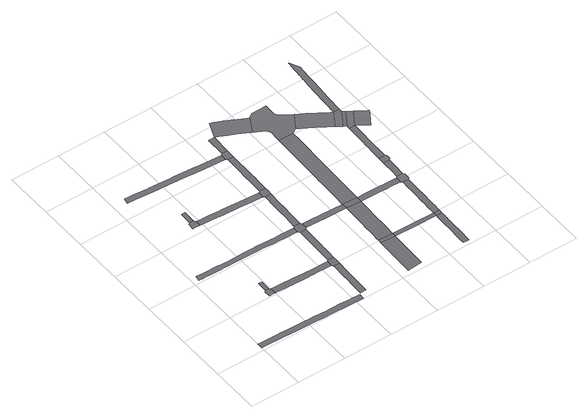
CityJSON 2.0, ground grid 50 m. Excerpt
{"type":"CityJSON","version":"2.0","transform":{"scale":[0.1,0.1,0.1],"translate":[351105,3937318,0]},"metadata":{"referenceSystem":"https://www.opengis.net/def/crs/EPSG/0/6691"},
"CityObjects":{
"road1":{"type":"Road","attributes":{"RoadStructureAttribute.sectionType":"1"},"geometry":[{"type":"MultiSurface","lod":"1","boundaries":[[[0,1,2,3,4,5,6,7,8,9,10,11,12,13,14,15,16,17,18,19,20,21,22,23,24,25,26,27,28,29,30,31]]]}]},
"road2":{"type":"Road","geometry":[{"type":"MultiSurface","lod":"1","boundaries":[[[32,33,34,35,36,37,38]]]}]},
"road3":{"type":"Road","geometry":[{"type":"MultiSurface","lod":"1","boundaries":[[[39,40,41,42,33,32]]]}]},
"road4":{"type":"Road","attributes":{"RoadStructureAttribute.sectionType":"1"},"geometry":[{"type":"MultiSurface","lod":"1","boundaries":[[[43,44,45,46,47,48,49,50,51,52,53,54,55,56,57,58,59,60,61,62,63,64,65,66,67,68,69,70,71,72,73,74,75,76,77,78]]]}]},
"road5":{"type":"Road","geometry":[{"type":"MultiSurface","lod":"1","boundaries":[[[79,80,81,82,83,84,85]]]}]},
"road6":{"type":"Road","geometry":[{"type":"MultiSurface","lod":"1","boundaries":[[[84,86,87,85]]]}]},
"road7":{"type":"Road","attributes":{"RoadStructureAttribute.sectionType":"1"},"geometry":[{"type":"MultiSurface","lod":"1","boundaries":[[[88,89,90,91,92,93,94,95,96,97,98,99,100,101,102,103,104,105,106,107,108,109,110,111,112,113,114,38,37]]]}]},
"road8":{"type":"Road","attributes":{"RoadStructureAttribute.sectionType":"1"},"geometry":[{"type":"MultiSurface","lod":"1","boundaries":[[[115,116,117,118,119,120,121,122,123,124,125,126,127,128]]]}]},
"road9":{"type":"Road","attributes":{"RoadStructureAttribute.sectionType":"1"},"geometry":[{"type":"MultiSurface","lod":"1","boundaries":[[[82,129,130,131,132,133,134,135,136,137,138,139,140,141,142,143,144,145,146,147,148,149,150,83]]]}]},
"road10":{"type":"Road","attributes":{"RoadStructureAttribute.sectionType":"1"},"geometry":[{"type":"MultiSurface","lod":"1","boundaries":[[[151,152,153,154,155,156,157,158,159,160,161,162,163,164,165,166,167,168,169,170,171,172,173,174,175,176,177,178,179,180]]]}]},
"road11":{"type":"Road","geometry":[{"type":"MultiSurface","lod":"1","boundaries":[[[181,107,106,121,120,182,183]]]}]},
"road12":{"type":"Road","attributes":{"RoadStructureAttribute.sectionType":"1"},"geometry":[{"type":"MultiSurface","lod":"1","boundaries":[[[184,185,186,187,188,189,190,191,192,181,183]]]}]},
"road13":{"type":"Road","geometry":[{"type":"MultiSurface","lod":"1","boundaries":[[[193,194,195,60,59,190,189,196]]]}]},
"road14":{"type":"Road","attributes":{"RoadStructureAttribute.sectionType":"1"},"geometry":[{"type":"MultiSurface","lod":"1","boundaries":[[[197,198,199,200,201,195,194,202,203,204,205,206,207]]]}]},
"road15":{"type":"Road","geometry":[{"type":"MultiSurface","lod":"1","boundaries":[[[206,208,209,210,211,212,144,143,207]]]}]},
"road16":{"type":"Road","attributes":{"RoadStructureAttribute.sectionType":"1"},"geometry":[{"type":"MultiSurface","lod":"1","boundaries":[[[213,214,215,216,193,196,217,218,219,220,221,222,223,224,225,226,227,228,229,230,231,232,233,234,235,220,236]]]}]},
"road17":{"type":"Road","attributes":{"RoadStructureAttribute.sectionType":"1"},"geometry":[{"type":"MultiSurface","lod":"1","boundaries":[[[237,238,239,240,241,212,211,242,243,244,245,246,247,248,249]]]}]},
"road18":{"type":"Road","attributes":{"RoadStructureAttribute.sectionType":"1"},"geometry":[{"type":"MultiSurface","lod":"1","boundaries":[[[250,251,252,253,254,255,256,257,258,259,260]]]}]},
"road19":{"type":"Road","geometry":[{"type":"MultiSurface","lod":"1","boundaries":[[[179,249,248,261,262,180]]]}]},
"road20":{"type":"Road","geometry":[{"type":"MultiSurface","lod":"1","boundaries":[[[227,226,256,255]]]}]},
"road21":{"type":"Road","geometry":[{"type":"MultiSurface","lod":"1","boundaries":[[[236,220,235,263]]]}]},
"road22":{"type":"Road","attributes":{"RoadStructureAttribute.sectionType":"1"},"geometry":[{"type":"MultiSurface","lod":"1","boundaries":[[[261,264,265,266,267,268,269,270,271,272,273,274,275,276,264,277,262]]]}]},
"road23":{"type":"Road","attributes":{"RoadStructureAttribute.sectionType":"1"},"geometry":[{"type":"MultiSurface","lod":"1","boundaries":[[[278,279,227,255,280,281]]]}]},
"road24":{"type":"Road","attributes":{"RoadStructureAttribute.sectionType":"1"},"geometry":[{"type":"MultiSurface","lod":"1","boundaries":[[[282,283,284,285,286,287,288,289,290,291,292,293,294,295,296,297,298,299,300,301,302,303,304,305,306,307,308,309,310,311,312,236,263]]]}]},
"road25":{"type":"Road","attributes":{"RoadStructureAttribute.sectionType":"1"},"geometry":[{"type":"MultiSurface","lod":"1","boundaries":[[[235,313,314,315,316,317,318,319,320,321,322,323,324,325,326,263]]]}]},
"road26":{"type":"Road","attributes":{"RoadStructureAttribute.sectionType":"1"},"geometry":[{"type":"MultiSurface","lod":"1","boundaries":[[[327,328,329,330,331,332,333,334,335,281,336,337,338,339,340,341]]]}]},
"road27":{"type":"Road","geometry":[{"type":"MultiSurface","lod":"1","boundaries":[[[281,335,342,278]]]}]},
"road28":{"type":"Road","geometry":[{"type":"MultiSurface","lod":"1","boundaries":[[[343,344,345,346,347,270,269,348,349,350,351,298,297,352]]]}]},
"road29":{"type":"Road","attributes":{"RoadStructureAttribute.sectionType":"1"},"geometry":[{"type":"MultiSurface","lod":"1","boundaries":[[[353,354,355,356,357,358,359,360,361,362,278,342,363,364,365,366,367,368,369,370,371,372]]]}]},
"road30":{"type":"Road","geometry":[{"type":"MultiSurface","lod":"1","boundaries":[[[373,374,375,376,321,320,353,372]]]}]},
"road31":{"type":"Road","attributes":{"RoadStructureAttribute.sectionType":"1"},"geometry":[{"type":"MultiSurface","lod":"1","boundaries":[[[377,378,379,380,381,382,383,376,375]]]}]},
"road32":{"type":"Road","geometry":[{"type":"MultiSurface","lod":"1","boundaries":[[[380,384,385,386,387,381]]]}]},
"road33":{"type":"Road","attributes":{"RoadStructureAttribute.sectionType":"1"},"geometry":[{"type":"MultiSurface","lod":"1","boundaries":[[[388,389,390,391,392,393,394,395,396,397,398,343,352]]]}]},
"road34":{"type":"Road","geometry":[{"type":"MultiSurface","lod":"1","boundaries":[[[393,399,400,401,394]]]}]},
"road35":{"type":"Road","attributes":{"RoadStructureAttribute.sectionType":"1"},"geometry":[{"type":"MultiSurface","lod":"1","boundaries":[[[399,402,403,400]]]}]},
"road36":{"type":"Road","attributes":{"RoadStructureAttribute.sectionType":"1"},"geometry":[{"type":"MultiSurface","lod":"1","boundaries":[[[404,405,406,407,408,409,410,411,412,413,414,415,416,417,418,419,387,386,420,421,422,423,424,409,425,426,427]]]}]},
"road37":{"type":"Road","geometry":[{"type":"MultiSurface","lod":"1","boundaries":[[[409,408,403,402,410]]]}]},
"road38":{"type":"Road","attributes":{"RoadStructureAttribute.sectionType":"1"},"geometry":[{"type":"MultiSurface","lod":"1","boundaries":[[[401,428,429,430,431,432,433,434,435,436,437,438,439,440,441,442,443,444,394]]]}]}
},
"vertices":[
[983,66,0],[973,66,0],[901,69,0],[877,69,0],[784,71,0],[754,72,0],[746,72,0],[658,75,0],[594,77,0],[548,79,0],[528,79,0],[509,80,0],[404,82,0],[384,83,0],[331,85,0],[238,88,0],[221,89,0],[17,94,0],[5,94,0],[3,34,0],[16,34,0],[258,29,0],[294,27,0],[380,23,0],[606,16,0],[607,16,0],[668,14,0],[745,12,0],[900,8,0],[931,7,0],[1076,2,0],[1079,62,0],
[487,587,0],[448,589,0],[436,578,0],[436,514,0],[498,514,0],[501,514,0],[502,576,0],
[486,629,0],[486,690,0],[451,692,0],[449,632,0],
[61,1030,0],[120,1028,0],[125,1028,0],[200,1026,0],[268,1025,0],[276,1025,0],[294,1024,0],[316,1024,0],[391,1022,0],[395,1022,0],[399,1025,0],[733,1021,0],[737,1021,0],[861,1012,0],[912,1012,0],[989,1009,0],[1101,1006,0],[1109,1066,0],[1026,1066,0],[1016,1066,0],[979,1067,0],[912,1068,0],[851,1068,0],[709,1073,0],[681,1074,0],[628,1077,0],[553,1077,0],[535,1077,0],[392,1074,0],[366,1075,0],[325,1077,0],[296,1078,0],[273,1079,0],[151,1083,0],[140,1084,0],[66,1086,0],
[404,1638,0],[400,1578,0],[426,1576,0],[473,1573,0],[476,1634,0],[461,1654,0],[421,1656,0],
[466,1780,0],[426,1781,0],
[511,513,0],[521,513,0],[600,509,0],[612,509,0],[616,511,0],[623,508,0],[635,508,0],[646,507,0],[649,507,0],[678,506,0],[720,506,0],[752,504,0],[789,503,0],[864,501,0],[876,501,0],[906,500,0],[942,500,0],[1010,498,0],[1092,497,0],[1094,557,0],[906,559,0],[874,561,0],[763,567,0],[723,568,0],[715,569,0],[618,571,0],[562,573,0],
[1154,75,0],[1160,267,0],[1161,295,0],[1164,386,0],[1166,464,0],[1166,473,0],[1106,482,0],[1105,447,0],[1103,353,0],[1101,313,0],[1101,282,0],[1098,202,0],[1098,196,0],[1094,75,0],
[566,1568,0],[606,1565,0],[643,1563,0],[663,1562,0],[682,1561,0],[740,1557,0],[754,1557,0],[761,1557,0],[839,1552,0],[858,1550,0],[878,1549,0],[918,1547,0],[978,1543,0],[1102,1536,0],[1125,1535,0],[1127,1595,0],[919,1608,0],[743,1618,0],[715,1619,0],[609,1626,0],[597,1626,0],[513,1631,0],
[926,2176,0],[897,2178,0],[839,2182,0],[825,2183,0],[653,2194,0],[642,2195,0],[615,2197,0],[395,2211,0],[394,2211,0],[377,2212,0],[231,2222,0],[201,2224,0],[179,2226,0],[140,2228,0],[132,2168,0],[231,2162,0],[335,2155,0],[360,2153,0],[391,2151,0],[396,2151,0],[617,2136,0],[649,2134,0],[657,2133,0],[744,2126,0],[832,2120,0],[889,2116,0],[916,2113,0],[925,2112,0],[1140,2101,0],[1141,2162,0],
[1109,571,0],[1168,525,0],[1169,569,0],
[1171,631,0],[1173,706,0],[1173,727,0],[1174,736,0],[1174,738,0],[1182,990,0],[1122,988,0],[1113,705,0],[1112,659,0],
[1198,1064,0],[1184,1079,0],[1124,1080,0],[1197,1004,0],
[1133,1405,0],[1132,1376,0],[1133,1340,0],[1131,1297,0],[1129,1225,0],[1189,1209,0],[1193,1325,0],[1194,1339,0],[1192,1375,0],[1200,1520,0],[1140,1520,0],
[1201,1537,0],[1203,1555,0],[1203,1578,0],[1204,1607,0],[1142,1608,0],
[1413,1058,0],[1401,1059,0],[1400,1059,0],[1294,1062,0],[1400,999,0],[1401,999,0],[1410,998,0],[1623,992,0],[1615,736,0],[1615,728,0],[1615,723,0],[1612,605,0],[1609,521,0],[1609,507,0],[1758,502,0],[1759,517,0],[1760,581,0],[1763,659,0],[1763,663,0],[1764,723,0],[1767,797,0],[1769,848,0],[1772,982,0],[1623,1051,0],
[1149,1906,0],[1148,1842,0],[1148,1838,0],[1147,1834,0],[1145,1741,0],[1206,1725,0],[1207,1753,0],[1208,1833,0],[1208,1853,0],[1213,2055,0],[1213,2063,0],[1214,2085,0],[1153,2087,0],
[1746,64,0],[1753,299,0],[1753,341,0],[1753,351,0],[1757,458,0],[1757,462,0],[1607,467,0],[1606,422,0],[1603,340,0],[1602,279,0],[1594,47,0],
[1216,2174,0],[1156,2176,0],
[1774,1042,0],
[1223,2378,0],[1261,2361,0],[1335,2328,0],[1406,2294,0],[1481,2257,0],[1528,2232,0],[1612,2391,0],[1554,2421,0],[1479,2459,0],[1467,2464,0],[1407,2493,0],[1325,2530,0],[1295,2543,0],[1161,2379,0],
[2195,493,0],[1977,497,0],[1976,457,0],[2194,453,0],
[1775,1080,0],[1779,1228,0],[1780,1275,0],[1782,1368,0],[1784,1435,0],[1786,1487,0],[1788,1515,0],[1788,1548,0],[1789,1554,0],[1789,1568,0],[1791,1625,0],[1792,1671,0],[1796,1788,0],[1797,1820,0],[1800,1916,0],[1802,2013,0],[1652,2017,0],[1650,1939,0],[1646,1801,0],[1645,1752,0],[1643,1679,0],[1640,1600,0],[1638,1538,0],[1637,1523,0],[1635,1444,0],[1633,1405,0],[1632,1370,0],[1631,1327,0],[1631,1316,0],[1630,1282,0],[1627,1165,0],
[1834,982,0],[1900,981,0],[1942,981,0],[1987,980,0],[1998,979,0],[2046,977,0],[2090,976,0],[2193,974,0],[2195,1034,0],[2096,1037,0],[1988,1039,0],[1954,1040,0],[1837,1042,0],[1798,1042,0],
[2243,43,0],[2246,183,0],[2248,267,0],[2250,313,0],[2251,362,0],[2252,380,0],[2252,391,0],[2252,402,0],[2254,451,0],[2193,433,0],[2191,360,0],[2190,315,0],[2189,287,0],[2184,87,0],[2183,44,0],
[2256,491,0],
[1948,2198,0],[1832,2270,0],[1810,2304,0],[1814,2426,0],[1664,2423,0],[1637,2174,0],[1652,2146,0],[1656,2138,0],[1653,2045,0],[1853,2045,0],
[2207,959,0],[2205,888,0],[2204,823,0],[2203,808,0],[2203,786,0],[2199,663,0],[2199,643,0],[2198,627,0],[2198,593,0],[2195,499,0],[2256,497,0],[2258,576,0],[2258,586,0],[2259,596,0],[2259,610,0],[2260,633,0],[2262,720,0],[2264,821,0],[2266,930,0],[2267,959,0],
[2282,972,0],[2283,1032,0],[2270,1047,0],[2210,1048,0],
[2273,1150,0],[2274,1211,0],[2277,1243,0],[2277,1249,0],[2215,1250,0],[2214,1214,0],[2212,1135,0],
[2291,1264,0],[2293,1307,0],[2279,1318,0],[2217,1319,0],
[1897,2017,0],[1942,1988,0],[1997,1955,0],[1998,1954,0],[2085,1900,0],[2144,1863,0],[2240,2015,0],[2217,2029,0],[2032,2145,0],[2017,2155,0],[1997,2167,0],
[2202,1826,0],[2298,1979,0],[2300,2012,0],
[2231,1808,0],[2327,1960,0],
[2495,1854,0],[2441,1888,0],[2433,1893,0],[2430,1895,0],[2387,1922,0],[2291,1770,0],[2230,1771,0],[2227,1649,0],[2227,1648,0],[2227,1631,0],[2225,1560,0],[2224,1524,0],[2223,1492,0],[2220,1424,0],[2218,1363,0],[2218,1359,0],[2279,1322,0],[2280,1362,0],[2279,1392,0],[2282,1493,0],[2288,1690,0],[2350,1732,0],[2408,1696,0],[2504,1849,0],
[2311,2184,0],[2320,2330,0],[2326,2416,0],[2332,2501,0],[2341,2640,0],[2288,2739,0],[2282,2672,0],[2281,2658,0],[2278,2604,0],[2275,2566,0],[2275,2561,0],[2270,2498,0],[2270,2496,0],[2270,2494,0],[2266,2419,0],[2251,2188,0],[2248,2148,0]
]}
